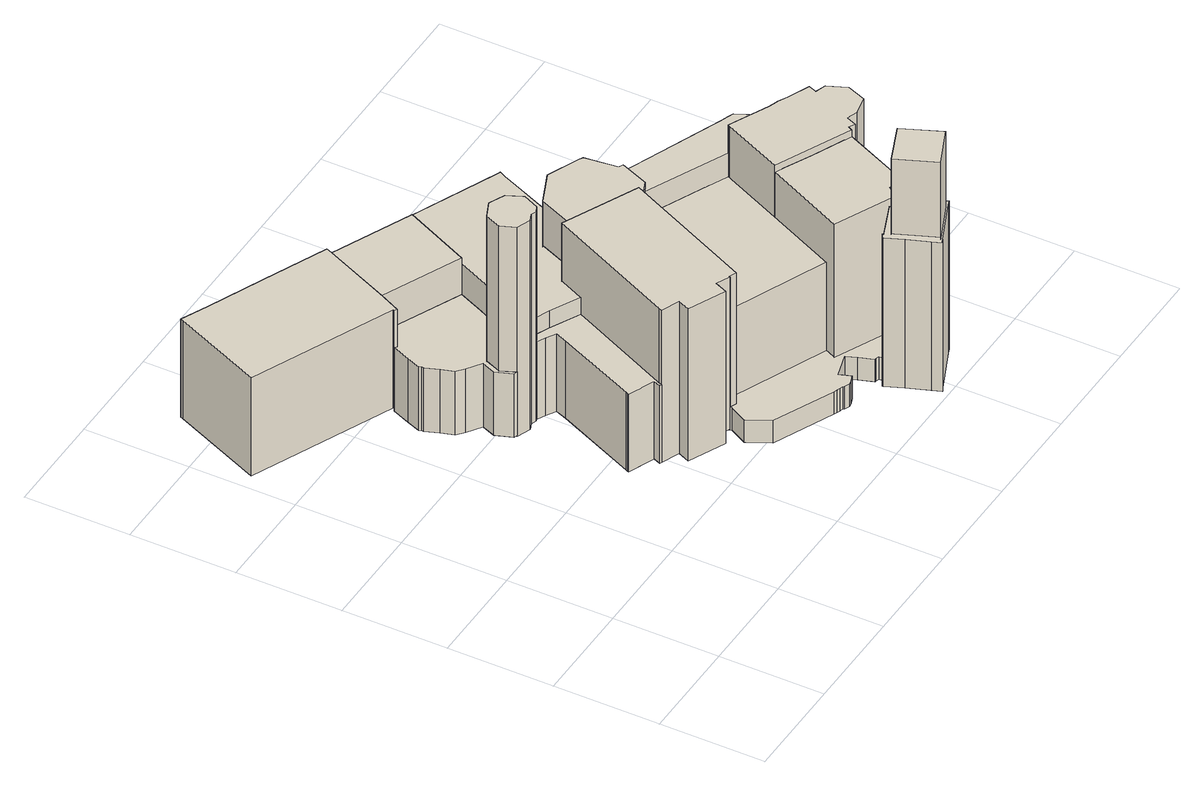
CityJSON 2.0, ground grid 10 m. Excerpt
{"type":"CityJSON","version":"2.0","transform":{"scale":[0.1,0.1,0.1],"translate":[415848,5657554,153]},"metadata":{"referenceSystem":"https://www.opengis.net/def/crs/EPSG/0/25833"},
"CityObjects":{
"building1":{"type":"Building","attributes":{"name":"Schloss Eckberg","Gemeindeschluessel":14612000,"QualitaetDacherkennung":100,"Geometrietyp2DReferenz":"3000","function":"31001_3031","roofType":"9999"},"children":["building1-1","building1-2","building1-3","building1-4","building1-5","building1-6","building1-7","building1-8","building1-9","building1-10","building1-11","building1-12","building1-13","building1-14","building1-15"]},
"building1-1":{"type":"BuildingPart","attributes":{"Dachtyp_tdc":"tdcLeanToRoof","Dachneigung":0,"QualitaetDacherkennung":100,"Geometrietyp2DReferenz":"3000","measuredHeight":17.29,"roofType":"2100"},"parents":["building1"],"geometry":[{"type":"Solid","lod":"1","boundaries":[[[[0,1,2,3,4,5,6,7,8,9,10,11,12,13,14,15,16,17]],[[18,19,20,21,22,23,24,25,26,27,28,29,30,31,32,33,34,35]],[[17,19,18,0]],[[16,20,19,17]],[[15,21,20,16]],[[14,22,21,15]],[[13,23,22,14]],[[12,24,23,13]],[[11,25,24,12]],[[10,26,25,11]],[[9,27,26,10]],[[8,28,27,9]],[[7,29,28,8]],[[6,30,29,7]],[[5,31,30,6]],[[4,32,31,5]],[[3,33,32,4]],[[2,34,33,3]],[[1,35,34,2]],[[0,18,35,1]]]]}]},
"building1-2":{"type":"BuildingPart","attributes":{"Dachtyp_tdc":"tdcHipAndGableRoof","Dachneigung":17.75,"QualitaetDacherkennung":100,"Geometrietyp2DReferenz":"3000","measuredHeight":17.29,"roofType":"5000"},"parents":["building1"],"geometry":[{"type":"Solid","lod":"1","boundaries":[[[[36,37,38,39,40,41,42,43,44,45]],[[32,46,47,48,49,50,51,52,33,53]],[[44,46,32,45]],[[43,47,46,44]],[[42,48,47,43]],[[41,49,48,42]],[[40,50,49,41]],[[39,51,50,40]],[[38,52,51,39]],[[37,33,52,38]],[[36,53,33,37]],[[45,32,53,36]]]]}]},
"building1-3":{"type":"BuildingPart","attributes":{"Dachtyp_tdc":"tdcPyramidRoof","Dachneigung":52.44,"QualitaetDacherkennung":100,"Geometrietyp2DReferenz":"3000","measuredHeight":17.66,"roofType":"4000"},"parents":["building1"],"geometry":[{"type":"Solid","lod":"1","boundaries":[[[[54,55,56,57,58,59,60,61,62,63,64,65,66]],[[67,68,69,70,71,72,73,74,75,76,77,78,79]],[[66,68,67,54]],[[65,69,68,66]],[[64,70,69,65]],[[63,71,70,64]],[[62,72,71,63]],[[61,73,72,62]],[[60,74,73,61]],[[59,75,74,60]],[[58,76,75,59]],[[57,77,76,58]],[[56,78,77,57]],[[55,79,78,56]],[[54,67,79,55]]]]}]},
"building1-4":{"type":"BuildingPart","attributes":{"Dachtyp_tdc":"tdcPolyFlatRoof","Dachneigung":0,"QualitaetDacherkennung":100,"Geometrietyp2DReferenz":"3000","measuredHeight":6.79,"roofType":"1000"},"parents":["building1"],"geometry":[{"type":"Solid","lod":"1","boundaries":[[[[80,81,82,83,84,85,86,87,88,89,90,91,92,93,94,95,96,97,98]],[[99,100,101,102,103,104,105,106,107,108,109,110,111,112,113,114,115,116,117]],[[98,100,99,80]],[[97,101,100,98]],[[96,102,101,97]],[[95,103,102,96]],[[94,104,103,95]],[[93,105,104,94]],[[92,106,105,93]],[[91,107,106,92]],[[90,108,107,91]],[[89,109,108,90]],[[88,110,109,89]],[[87,111,110,88]],[[86,112,111,87]],[[85,113,112,86]],[[84,114,113,85]],[[83,115,114,84]],[[82,116,115,83]],[[81,117,116,82]],[[80,99,117,81]]]]}]},
"building1-5":{"type":"BuildingPart","attributes":{"Dachtyp_tdc":"tdcLeanToRoof","Dachneigung":0,"QualitaetDacherkennung":100,"Geometrietyp2DReferenz":"3000","measuredHeight":8.89,"roofType":"2100"},"parents":["building1"],"geometry":[{"type":"Solid","lod":"1","boundaries":[[[[118,119,120,121]],[[122,123,124,125]],[[121,123,122,118]],[[120,124,123,121]],[[119,125,124,120]],[[118,122,125,119]]]]}]},
"building1-6":{"type":"BuildingPart","attributes":{"Dachtyp_tdc":"tdcGableRoof","Dachneigung":11.2,"QualitaetDacherkennung":100,"Geometrietyp2DReferenz":"3000","measuredHeight":12.48,"roofType":"3100"},"parents":["building1"],"geometry":[{"type":"Solid","lod":"1","boundaries":[[[[126,127,128,129,130,131,132,133,134]],[[135,136,137,138,139,140,141,142,143]],[[134,136,135,126]],[[133,137,136,134]],[[132,138,137,133]],[[131,139,138,132]],[[130,140,139,131]],[[129,141,140,130]],[[128,142,141,129]],[[127,143,142,128]],[[126,135,143,127]]]]}]},
"building1-7":{"type":"BuildingPart","attributes":{"Dachtyp_tdc":"tdcPolyFlatRoof","Dachneigung":0,"QualitaetDacherkennung":100,"Geometrietyp2DReferenz":"3000","measuredHeight":2.4,"roofType":"1000"},"parents":["building1"],"geometry":[{"type":"Solid","lod":"1","boundaries":[[[[144,145,146,147,148,149,150,151,152,153,154,155,156,157,158,159,160,161,162,163,164,165,166,167,168,169,170]],[[171,172,173,174,175,176,177,178,179,180,181,182,183,184,185,186,187,188,189,190,191,192,193,194,52,195,196]],[[170,172,171,144]],[[169,173,172,170]],[[168,174,173,169]],[[167,175,174,168]],[[166,176,175,167]],[[165,177,176,166]],[[164,178,177,165]],[[163,179,178,164]],[[162,180,179,163]],[[161,181,180,162]],[[160,182,181,161]],[[159,183,182,160]],[[158,184,183,159]],[[157,185,184,158]],[[156,186,185,157]],[[155,187,186,156]],[[154,188,187,155]],[[153,189,188,154]],[[152,190,189,153]],[[151,191,190,152]],[[150,192,191,151]],[[149,193,192,150]],[[148,194,193,149]],[[147,52,194,148]],[[146,195,52,147]],[[145,196,195,146]],[[144,171,196,145]]]]}]},
"building1-8":{"type":"BuildingPart","attributes":{"Dachtyp_tdc":"tdcLeanToRoof","Dachneigung":0,"QualitaetDacherkennung":100,"Geometrietyp2DReferenz":"3000","measuredHeight":8.34,"roofType":"2100"},"parents":["building1"],"geometry":[{"type":"Solid","lod":"1","boundaries":[[[[197,198,199,200,201,202,203,204,205,206,207,208,209,210,211,212,213]],[[214,215,216,217,218,219,220,221,222,223,224,225,226,227,228,229,230]],[[213,215,214,197]],[[212,216,215,213]],[[211,217,216,212]],[[210,218,217,211]],[[209,219,218,210]],[[208,220,219,209]],[[207,221,220,208]],[[206,222,221,207]],[[205,223,222,206]],[[204,224,223,205]],[[203,225,224,204]],[[202,226,225,203]],[[201,227,226,202]],[[200,228,227,201]],[[199,229,228,200]],[[198,230,229,199]],[[197,214,230,198]]]]}]},
"building1-9":{"type":"BuildingPart","attributes":{"Dachtyp_tdc":"tdcLeanToRoof","Dachneigung":0,"QualitaetDacherkennung":100,"Geometrietyp2DReferenz":"3000","measuredHeight":14.23,"roofType":"2100"},"parents":["building1"],"geometry":[{"type":"Solid","lod":"1","boundaries":[[[[231,232,233,234,235,236,237,238,239,240]],[[241,242,243,244,245,246,247,248,249,250]],[[240,242,241,231]],[[239,243,242,240]],[[238,244,243,239]],[[237,245,244,238]],[[236,246,245,237]],[[235,247,246,236]],[[234,248,247,235]],[[233,249,248,234]],[[232,250,249,233]],[[231,241,250,232]]]]}]},
"building1-10":{"type":"BuildingPart","attributes":{"Dachtyp_tdc":"tdcHipRoof","Dachneigung":18.61,"QualitaetDacherkennung":100,"Geometrietyp2DReferenz":"3000","measuredHeight":17.23,"roofType":"3200"},"parents":["building1"],"geometry":[{"type":"Solid","lod":"1","boundaries":[[[[251,252,253,254,255,256,257,258,259,260,261]],[[262,263,264,265,266,267,268,269,216,215,270]],[[261,263,262,251]],[[260,264,263,261]],[[259,265,264,260]],[[258,266,265,259]],[[257,267,266,258]],[[256,268,267,257]],[[255,269,268,256]],[[254,216,269,255]],[[253,215,216,254]],[[252,270,215,253]],[[251,262,270,252]]]]}]},
"building1-11":{"type":"BuildingPart","attributes":{"Dachtyp_tdc":"tdcHipAndGableRoof","Dachneigung":20.04,"QualitaetDacherkennung":100,"Geometrietyp2DReferenz":"3000","measuredHeight":11.2,"roofType":"5000"},"parents":["building1"],"geometry":[{"type":"Solid","lod":"1","boundaries":[[[[271,272,273,274]],[[275,276,277,278]],[[274,276,275,271]],[[273,277,276,274]],[[272,278,277,273]],[[271,275,278,272]]]]}]},
"building1-12":{"type":"BuildingPart","attributes":{"Dachtyp_tdc":"tdcHipRoof","Dachneigung":20.1,"QualitaetDacherkennung":100,"Geometrietyp2DReferenz":"3000","measuredHeight":11.43,"roofType":"3200"},"parents":["building1"],"geometry":[{"type":"Solid","lod":"1","boundaries":[[[[279,280,281,282,283,284,285,286,287,288,289,290]],[[291,292,293,294,295,296,297,298,299,300,301,302]],[[290,292,291,279]],[[289,293,292,290]],[[288,294,293,289]],[[287,295,294,288]],[[286,296,295,287]],[[285,297,296,286]],[[284,298,297,285]],[[283,299,298,284]],[[282,300,299,283]],[[281,301,300,282]],[[280,302,301,281]],[[279,291,302,280]]]]}]},
"building1-13":{"type":"BuildingPart","attributes":{"Dachtyp_tdc":"tdcPolyFlatRoof","Dachneigung":0,"QualitaetDacherkennung":100,"Geometrietyp2DReferenz":"3000","measuredHeight":22.36,"roofType":"1000"},"parents":["building1"],"geometry":[{"type":"Solid","lod":"1","boundaries":[[[[303,304,305,306,307,308,309,310,311,312]],[[313,314,315,316,317,318,319,320,321,322]],[[312,314,313,303]],[[311,315,314,312]],[[310,316,315,311]],[[309,317,316,310]],[[308,318,317,309]],[[307,319,318,308]],[[306,320,319,307]],[[305,321,320,306]],[[304,322,321,305]],[[303,313,322,304]]]]}]},
"building1-14":{"type":"BuildingPart","attributes":{"Dachtyp_tdc":"tdcPolyFlatRoof","Dachneigung":0,"QualitaetDacherkennung":100,"Geometrietyp2DReferenz":"3000","measuredHeight":9.95,"roofType":"1000"},"parents":["building1"],"geometry":[{"type":"Solid","lod":"1","boundaries":[[[[323,324,325,326,327,328,329,330,331,332,333,334,335,336,337,338,339,340,341,342]],[[343,344,345,276,346,347,348,349,350,351,352,353,354,355,356,357,358,359,360,361]],[[342,344,343,323]],[[341,345,344,342]],[[340,276,345,341]],[[339,346,276,340]],[[338,347,346,339]],[[337,348,347,338]],[[336,349,348,337]],[[335,350,349,336]],[[334,351,350,335]],[[333,352,351,334]],[[332,353,352,333]],[[331,354,353,332]],[[330,355,354,331]],[[329,356,355,330]],[[328,357,356,329]],[[327,358,357,328]],[[326,359,358,327]],[[325,360,359,326]],[[324,361,360,325]],[[323,343,361,324]]]]}]},
"building1-15":{"type":"BuildingPart","attributes":{"Dachtyp_tdc":"tdcPolyFlatRoof","Dachneigung":0,"QualitaetDacherkennung":100,"Geometrietyp2DReferenz":"3000","measuredHeight":14.89,"roofType":"1000"},"parents":["building1"],"geometry":[{"type":"Solid","lod":"1","boundaries":[[[[362,363,364,365,366,367,368,369,370,371,372,373]],[[374,375,376,377,378,379,380,381,382,242,383,384]],[[373,375,374,362]],[[372,376,375,373]],[[371,377,376,372]],[[370,378,377,371]],[[369,379,378,370]],[[368,380,379,369]],[[367,381,380,368]],[[366,382,381,367]],[[365,242,382,366]],[[364,383,242,365]],[[363,384,383,364]],[[362,374,384,363]]]]}]}
},
"vertices":[
[458,208,183],[420,226,183],[419,224,183],[393,167,183],[464,134,183],[466,138,183],[472,135,183],[476,145,183],[486,141,183],[504,145,183],[511,163,183],[503,181,183],[493,184,183],[495,189,183],[496,192,183],[491,194,183],[475,201,183],[467,205,183],[458,208,10],[467,205,10],[475,201,10],[491,194,10],[496,192,10],[495,189,10],[493,184,10],[503,181,10],[511,163,10],[504,145,10],[486,141,10],[476,145,10],[472,135,10],[466,138,10],[464,134,10],[393,167,10],[419,224,10],[420,226,10],
[428,150,176],[393,167,176],[358,91,176],[425,60,176],[420,72,176],[422,75,176],[425,73,176],[434,69,176],[435,69,176],[464,134,176],[435,69,10],[434,69,10],[425,73,10],[422,75,10],[420,72,10],[425,60,10],[358,91,10],[428,150,10],
[386,15,168],[389,6,168],[390,7,168],[393,8,168],[434,26,168],[439,28,168],[425,60,168],[420,72,168],[375,54,168],[375,55,168],[371,53,168],[371,52,168],[378,35,168],[386,15,9],[378,35,9],[371,52,9],[371,53,9],[375,55,9],[375,54,9],[420,72,9],[425,60,9],[439,28,9],[434,26,9],[393,8,9],[390,7,9],[389,6,9],
[166,283,79],[160,297,79],[166,312,79],[175,316,79],[201,304,79],[231,372,79],[156,406,79],[146,385,79],[144,387,79],[137,370,79],[132,357,79],[133,355,79],[133,353,79],[138,340,79],[142,328,79],[149,322,79],[162,313,79],[157,300,79],[163,284,79],[166,283,11],[163,284,11],[157,300,11],[162,313,11],[149,322,11],[142,328,11],[138,340,11],[133,353,11],[133,355,11],[132,357,11],[137,370,11],[144,387,11],[146,385,11],[156,406,11],[231,372,11],[201,304,11],[175,316,11],[166,312,11],[160,297,11],
[379,49,248],[395,11,248],[432,27,248],[416,64,248],[379,49,159],[416,64,159],[432,27,159],[395,11,159],
[342,261,128],[339,260,128],[327,266,128],[298,204,128],[270,141,128],[363,101,128],[391,162,128],[419,224,128],[420,226,128],[342,261,11],[420,226,11],[419,224,11],[391,162,11],[363,101,11],[270,141,11],[298,204,11],[327,266,11],[339,260,11],
[375,55,34],[375,54,34],[408,68,34],[358,91,34],[363,101,34],[270,141,34],[266,132,34],[259,135,34],[259,134,34],[260,133,34],[251,116,34],[262,95,34],[319,69,34],[322,68,34],[325,67,34],[328,66,34],[329,65,34],[334,63,34],[338,64,34],[344,66,34],[340,77,34],[363,84,34],[367,74,34],[372,60,34],[373,60,34],[376,59,34],[377,55,34],[375,55,10],[377,55,10],[376,59,10],[373,60,10],[372,60,10],[367,74,10],[363,84,10],[340,77,10],[344,66,10],[338,64,10],[334,63,10],[329,65,10],[328,66,10],[325,67,10],[322,68,10],[319,69,10],[262,95,10],[251,116,10],[260,133,10],[259,134,10],[259,135,10],[266,132,10],[270,141,10],[363,101,10],[408,68,10],[375,54,10],
[198,170,94],[241,265,94],[213,279,94],[199,285,94],[197,282,94],[191,279,94],[192,279,94],[200,275,94],[209,270,94],[205,259,94],[171,183,94],[170,181,94],[170,180,94],[195,170,94],[192,163,94],[194,162,94],[195,165,94],[198,170,11],[195,165,11],[194,162,11],[192,163,11],[195,170,11],[170,180,11],[170,181,11],[171,183,11],[205,259,11],[209,270,11],[200,275,11],[192,279,11],[191,279,11],[197,282,11],[199,285,11],[213,279,11],[241,265,11],
[348,294,153],[335,265,153],[458,208,153],[459,217,153],[467,221,153],[472,235,153],[466,247,153],[461,249,153],[455,251,153],[357,290,153],[348,294,11],[357,290,11],[455,251,11],[461,249,11],[466,247,11],[472,235,11],[467,221,11],[459,217,11],[458,208,11],[335,265,11],
[323,256,174],[252,289,174],[195,165,174],[194,162,174],[211,155,174],[206,144,174],[241,128,174],[246,140,174],[259,134,174],[259,135,174],[266,132,174],[323,256,11],[266,132,11],[259,135,11],[259,134,11],[246,140,11],[241,128,11],[206,144,11],[211,155,11],[252,289,11],
[184,469,118],[156,406,118],[231,372,118],[260,435,118],[184,469,12],[260,435,12],[231,372,12],[156,406,12],
[74,523,119],[50,534,119],[48,535,119],[47,532,119],[10,447,119],[144,388,119],[144,387,119],[146,385,119],[156,406,119],[184,469,119],[186,474,119],[127,500,119],[74,523,14],[127,500,14],[186,474,14],[184,469,14],[156,406,14],[146,385,14],[144,387,14],[144,388,14],[10,447,14],[47,532,14],[48,535,14],[50,534,14],
[191,279,234],[197,282,234],[204,297,234],[197,312,234],[182,319,234],[166,312,234],[160,297,234],[166,283,234],[179,278,234],[186,281,234],[191,279,10],[186,281,10],[179,278,10],[166,283,10],[160,297,10],[166,312,10],[182,319,10],[197,312,10],[204,297,10],[197,282,10],
[213,279,112],[241,265,112],[252,289,112],[278,277,112],[271,294,112],[284,325,112],[315,338,112],[320,336,112],[346,325,112],[347,324,112],[349,323,112],[349,328,112],[322,338,112],[347,396,112],[350,402,112],[349,402,112],[262,440,112],[260,435,112],[193,288,112],[199,285,112],[213,279,12],[199,285,12],[193,288,12],[262,440,12],[349,402,12],[350,402,12],[347,396,12],[322,338,12],[349,328,12],[349,323,12],[347,324,12],[346,325,12],[320,336,12],[315,338,12],[284,325,12],[271,294,12],[278,277,12],[252,289,12],[241,265,12],
[284,263,160],[315,250,160],[346,263,160],[357,290,160],[353,292,160],[350,315,160],[349,323,160],[347,324,160],[346,325,160],[315,338,160],[284,325,160],[271,294,160],[284,263,11],[271,294,11],[284,325,11],[315,338,11],[346,325,11],[347,324,11],[349,323,11],[350,315,11],[353,292,11],[346,263,11],[315,250,11]
]}
